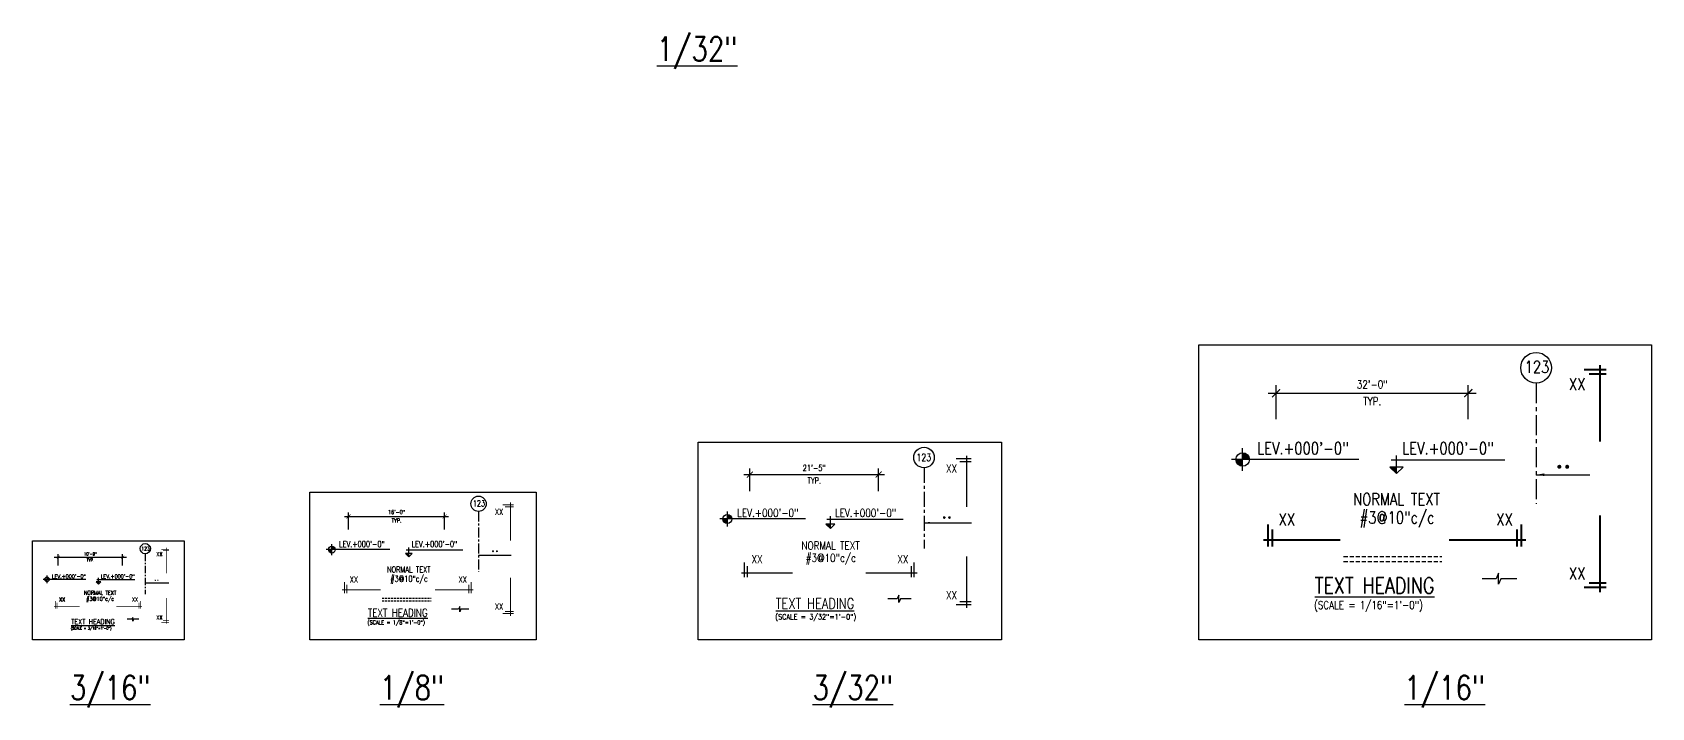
# Model space of a CAD drawing. Header units: inches. Extents: x 17147 to 26472, y -24737 to -16604.
# Drawn here: x 19253 to 22490, y -20569 to -19219 of the extents above; entities that cross this region are included whole.
import ezdxf

# ---------------------------------------------------------------- set-up
doc = ezdxf.new("R2010")
doc.units = ezdxf.units.IN
doc.header["$MEASUREMENT"] = 0
doc.linetypes.add('CENTER', pattern=[2, 1.25, -0.25, 0.25, -0.25])
doc.linetypes.add('HIDDEN', pattern=[0.375, 0.25, -0.125])
for name, color, linetype in [('BEAM', 3, 'HIDDEN'), ('BREAK', 1, 'Continuous'), ('DIM', 2, 'Continuous'), ('DOT', 2, 'Continuous'), ('Grids', 1, 'CENTER'), ('HEADING', 4, 'Continuous'), ('LEVEL', 2, 'Continuous'), ('SECMARK', 2, 'Continuous'), ('TEXT2', 3, 'Continuous'), ('TEXT3', 4, 'Continuous')]:
    doc.layers.add(name, color=color, linetype=linetype)
doc.styles.add('DIM 1_1 (A)', font='simplex.shx', dxfattribs={"width": 0.8})
doc.styles.add('DIM 1_16 (A)', font='simplex.shx', dxfattribs={"width": 0.8})
doc.styles.add('DIM 1_4 (A)', font='simplex.shx', dxfattribs={"width": 0.8})
doc.styles.add('DIM 1_8 (A)', font='simplex.shx', dxfattribs={"width": 0.8})
doc.styles.add('DIM 3_16 (A)', font='simplex.shx', dxfattribs={"width": 0.8})
doc.styles.add('DIM 3_32 (A)', font='simplex.shx', dxfattribs={"width": 0.8})
doc.styles.add('DIM 3_8 (A)', font='simplex.shx', dxfattribs={"width": 0.8})
doc.dimstyles.new('DIM 1_16 (A)', dxfattribs={"dimtxt": 16, "dimasz": 16, "dimexe": 16, "dimexo": 16, "dimgap": 8, "dimtad": 1, "dimdec": 0, "dimzin": 3, "dimdsep": 46, "dimlunit": 4, "dimtxsty": 'DIM 1_16 (A)', "dimblk": 'ARCHTICK', "dimcen": 16, "dimdle": 16, "dimclrd": 2, "dimclre": 2, "dimclrt": 3, "dimadec": 0, "dimazin": 2, "dimtfac": 1, "dimtdec": 0, "dimtofl": 0, "dimtmove": 0, "dimatfit": 3, "dimfxl": 0, "dimtolj": 1, "dimtzin": 0, "dimlwd": -1, "dimlwe": -1, "dimarcsym": 0})
doc.dimstyles.new('DIM 1_8 (A)', dxfattribs={"dimtxt": 8, "dimasz": 8, "dimexe": 8, "dimexo": 8, "dimgap": 4, "dimtad": 1, "dimdec": 0, "dimzin": 3, "dimdsep": 46, "dimlunit": 4, "dimtxsty": 'DIM 1_8 (A)', "dimblk": 'ARCHTICK', "dimcen": 8, "dimdle": 8, "dimclrd": 2, "dimclre": 2, "dimclrt": 3, "dimadec": 0, "dimazin": 2, "dimtfac": 1, "dimtdec": 0, "dimtofl": 0, "dimtmove": 0, "dimatfit": 3, "dimfxl": 0, "dimtolj": 1, "dimtzin": 0, "dimlwd": -1, "dimlwe": -1, "dimarcsym": 0})
doc.dimstyles.new('DIM 3_16 (A)', dxfattribs={"dimtxt": 6, "dimasz": 6, "dimexe": 6, "dimexo": 6, "dimgap": 3, "dimtad": 1, "dimdec": 0, "dimzin": 3, "dimdsep": 46, "dimlunit": 4, "dimtxsty": 'DIM 3_16 (A)', "dimblk": 'ARCHTICK', "dimcen": 6, "dimdle": 8, "dimclrd": 2, "dimclre": 2, "dimclrt": 3, "dimadec": 0, "dimazin": 2, "dimtfac": 1, "dimtdec": 0, "dimtofl": 0, "dimtmove": 0, "dimatfit": 3, "dimfxl": 0, "dimtolj": 1, "dimtzin": 0, "dimlwd": -1, "dimlwe": -1, "dimarcsym": 0})
doc.dimstyles.new('DIM 3_32 (A)', dxfattribs={"dimtxt": 12, "dimasz": 12, "dimexe": 12, "dimexo": 12, "dimgap": 6, "dimtad": 1, "dimdec": 0, "dimzin": 3, "dimdsep": 46, "dimlunit": 4, "dimtxsty": 'DIM 3_32 (A)', "dimblk": 'ARCHTICK', "dimcen": 12, "dimdle": 12, "dimclrd": 2, "dimclre": 2, "dimclrt": 3, "dimadec": 0, "dimazin": 2, "dimtfac": 1, "dimtdec": 0, "dimtofl": 0, "dimtmove": 0, "dimatfit": 3, "dimfxl": 0, "dimtolj": 1, "dimtzin": 0, "dimlwd": -1, "dimlwe": -1, "dimarcsym": 0})

# ---------------------------------------------------------------- blocks, each defined once
blk = doc.blocks.new('_ARCHTICK')
at = {"color": 0, "linetype": 'ByBlock', "const_width": 0.15}
blk.add_lwpolyline([(-0.5, -0.5), (0.5, 0.5)], dxfattribs=at)
blk = doc.blocks.new('*D4')
at = {"layer": 'DEFPOINTS', "color": 0, "transparency": 16777216}
for p in [(20076.9, -20186.5), (19884.9, -20220.3), (20076.9, -20220.3)]:
    blk.add_point(p, dxfattribs=at)
at = {"layer": 'DIM', "color": 2, "transparency": 16777216}
for p, q in [((19876.9, -20186.5), (20084.9, -20186.5)), ((19884.9, -20212.3), (19884.9, -20178.5)), ((20076.9, -20212.3), (20076.9, -20178.5))]:
    blk.add_line(p, q, dxfattribs=at)
at = {"layer": 'DIM', "color": 2, "transparency": 16777216, "xscale": 8, "yscale": 8, "zscale": 8, "rotation": 180}
blk.add_blockref('_ARCHTICK', (19884.9, -20186.5), dxfattribs=at)
at = {"layer": 'DIM', "color": 2, "transparency": 16777216, "xscale": 8, "yscale": 8, "zscale": 8}
blk.add_blockref('_ARCHTICK', (20076.9, -20186.5), dxfattribs=at)
at = {"layer": 'DIM', "color": 3, "transparency": 16777216, "char_height": 8, "attachment_point": 5, "style": 'DIM 1_8 (A)'}
for s, insert in [('\\A1;16\'-0"', (19980.9, -20177.7)), ('\\A1;TYP.', (19980.9, -20194.5))]:
    blk.add_mtext(s, dxfattribs=dict(at, insert=insert))
blk = doc.blocks.new('*D5')
at = {"layer": 'DEFPOINTS', "color": 0, "transparency": 16777216}
for p in [(22123.3, -19940), (21739.2, -20007.7), (22123.3, -20007.7)]:
    blk.add_point(p, dxfattribs=at)
at = {"layer": 'DIM', "color": 2, "transparency": 16777216}
for p, q in [((21739.2, -19991.7), (21739.2, -19924)), ((22123.3, -19991.7), (22123.3, -19924)), ((21723.2, -19940), (22139.3, -19940))]:
    blk.add_line(p, q, dxfattribs=at)
at = {"layer": 'DIM', "color": 2, "transparency": 16777216, "xscale": 16, "yscale": 16, "zscale": 16, "rotation": 180}
blk.add_blockref('_ARCHTICK', (21739.2, -19940), dxfattribs=at)
at = {"layer": 'DIM', "color": 2, "transparency": 16777216, "xscale": 16, "yscale": 16, "zscale": 16}
blk.add_blockref('_ARCHTICK', (22123.3, -19940), dxfattribs=at)
at = {"layer": 'DIM', "color": 3, "transparency": 16777216, "char_height": 16, "attachment_point": 5, "style": 'DIM 1_16 (A)'}
for s, insert in [('\\A1;32\'-0"', (21931.3, -19922.5)), ('\\A1;TYP.', (21931.3, -19956))]:
    blk.add_mtext(s, dxfattribs=dict(at, insert=insert))
blk = doc.blocks.new('*D9')
at = {"layer": 'DEFPOINTS', "color": 0, "transparency": 16777216}
for p in [(19304.5, -20290.5), (19433.2, -20267.8), (19433.2, -20290.5)]:
    blk.add_point(p, dxfattribs=at)
at = {"layer": 'DIM', "color": 2, "transparency": 16777216}
for p, q in [((19304.5, -20284.5), (19304.5, -20261.8)), ((19433.2, -20284.5), (19433.2, -20261.8)), ((19296.5, -20267.8), (19441.2, -20267.8))]:
    blk.add_line(p, q, dxfattribs=at)
at = {"layer": 'DIM', "color": 2, "transparency": 16777216, "xscale": 6, "yscale": 6, "zscale": 6, "rotation": 180}
blk.add_blockref('_ARCHTICK', (19304.5, -20267.8), dxfattribs=at)
at = {"layer": 'DIM', "color": 2, "transparency": 16777216, "xscale": 6, "yscale": 6, "zscale": 6}
blk.add_blockref('_ARCHTICK', (19433.2, -20267.8), dxfattribs=at)
at = {"layer": 'DIM', "color": 3, "transparency": 16777216, "char_height": 6, "attachment_point": 5, "style": 'DIM 3_16 (A)'}
for s, insert in [('\\A1;10\'-9"', (19368.8, -20261.2)), ('\\A1;TYP.', (19368.8, -20273.8))]:
    blk.add_mtext(s, dxfattribs=dict(at, insert=insert))
blk = doc.blocks.new('*D10')
at = {"layer": 'DEFPOINTS', "color": 0, "transparency": 16777216}
for p in [(20944.5, -20102.7), (20687.1, -20148), (20944.5, -20148)]:
    blk.add_point(p, dxfattribs=at)
at = {"layer": 'DIM', "color": 2, "transparency": 16777216}
for p, q in [((20687.1, -20136), (20687.1, -20090.7)), ((20944.5, -20136), (20944.5, -20090.7)), ((20675.1, -20102.7), (20956.5, -20102.7))]:
    blk.add_line(p, q, dxfattribs=at)
at = {"layer": 'DIM', "color": 2, "transparency": 16777216, "xscale": 12, "yscale": 12, "zscale": 12, "rotation": 180}
blk.add_blockref('_ARCHTICK', (20687.1, -20102.7), dxfattribs=at)
at = {"layer": 'DIM', "color": 2, "transparency": 16777216, "xscale": 12, "yscale": 12, "zscale": 12}
blk.add_blockref('_ARCHTICK', (20944.5, -20102.7), dxfattribs=at)
at = {"layer": 'DIM', "color": 3, "transparency": 16777216, "char_height": 12, "attachment_point": 5, "style": 'DIM 3_32 (A)'}
for s, insert in [('\\A1;21\'-5"', (20815.8, -20089.5)), ('\\A1;TYP.', (20815.8, -20114.7))]:
    blk.add_mtext(s, dxfattribs=dict(at, insert=insert))

msp = doc.modelspace()

# ---------------------------------------------------------------- hatches: boundary and pattern name
at = {"layer": 'LEVEL'}
h = msp.add_hatch(color=2, dxfattribs=at)
h.paths.add_polyline_path([(21672.22653, -20072.60883), (21658.72653, -20072.60883, 0.4142135624), (21672.22653, -20086.10883)])
h.paths.add_polyline_path([(21672.22653, -20059.10883), (21672.22653, -20072.60883), (21685.72653, -20072.60883, 0.4142135624)])
for points in [[(21979.71185, -20100.82191), (21979.71185, -20087.66913), (21966.21185, -20087.66913)], [(20848.2711, -20210.42422), (20848.2711, -20201.61186), (20839.2261, -20201.61186)], [(20005.13301, -20266.88602), (20005.13301, -20260.30963), (19998.38301, -20260.30963)], [(19385.05309, -20321.68718), (19385.05309, -20317.281), (19380.53059, -20317.281)]]:
    msp.add_hatch(color=2, dxfattribs=at).paths.add_polyline_path(points)
h = msp.add_hatch(color=2, dxfattribs=at)
h.paths.add_polyline_path([(20642.25594, -20191.52146), (20633.21094, -20191.52146, 0.4142135624), (20642.25594, -20200.56646)])
h.paths.add_polyline_path([(20642.25594, -20182.47646), (20642.25594, -20191.52146), (20651.30094, -20191.52146, 0.4142135624)])
h = msp.add_hatch(color=2, dxfattribs=at)
h.paths.add_polyline_path([(19851.39035, -20252.77948), (19844.64035, -20252.77948, 0.4142135624), (19851.39035, -20259.52948)])
h.paths.add_polyline_path([(19851.39035, -20246.02948), (19851.39035, -20252.77948), (19858.14035, -20252.77948, 0.4142135624)])
h = msp.add_hatch(color=2, dxfattribs=at)
h.paths.add_polyline_path([(19282.04551, -20312.2358), (19277.52301, -20312.2358, 0.4142135624), (19282.04551, -20316.7583)])
h.paths.add_polyline_path([(19282.04551, -20307.7133), (19282.04551, -20312.2358), (19286.56801, -20312.2358, 0.4142135624)])

# ---------------------------------------------------------------- linework, layer by layer
for points in [[(21584.97075, -19843.14641), (22489.80615, -19843.14641), (22489.80615, -20432.95014), (21584.97075, -20432.95014)], [(20583.79457, -20037.78164), (21190.03428, -20037.78164), (21190.03428, -20432.95014), (20583.79457, -20432.95014)], [(19807.76246, -20138.04827), (20260.18015, -20138.04827), (20260.18015, -20432.95014), (19807.76246, -20432.95014)], [(19252.81483, -20235.36589), (19555.93468, -20235.36589), (19555.93468, -20432.95014), (19252.81483, -20432.95014)]]:
    msp.add_lwpolyline(points, close=True)
at = {"layer": 'BEAM', "ltscale": 32}
for p, q in [((21874.1847, -20266.50073), (22070.10657, -20266.50073)), ((21874.1847, -20276.73994), (22070.10657, -20276.73994))]:
    msp.add_line(p, q, dxfattribs=at)
at = {"layer": 'BEAM', "ltscale": 16}
for p, q in [((19952.36943, -20349.72543), (20050.33037, -20349.72543)), ((19952.36943, -20354.84504), (20050.33037, -20354.84504))]:
    msp.add_line(p, q, dxfattribs=at)
at = {"layer": 'BREAK', "linetype": 'Continuous'}
for points in [[(22220.56634, -20310.8485), (22188.70997, -20310.8485), (22183.90997, -20321.83841), (22183.90997, -20299.85859), (22179.10997, -20310.8485), (22151.23892, -20310.8485)], [(21009.64361, -20351.14204), (20988.29984, -20351.14204), (20985.08384, -20358.50528), (20985.08384, -20343.7788), (20981.86784, -20351.14204), (20963.19424, -20351.14204)], [(19465.73935, -20392.04609), (19455.06747, -20392.04609), (19453.45947, -20395.72771), (19453.45947, -20388.36447), (19451.85147, -20392.04609), (19442.51466, -20392.04609)], [(20125.56025, -20371.89932), (20109.63207, -20371.89932), (20107.23207, -20377.39427), (20107.23207, -20366.40436), (20104.83207, -20371.89932), (20090.89654, -20371.89932)]]:
    msp.add_lwpolyline(points, dxfattribs=at)
at = {"layer": 'DOT'}
for points, const_width in [([(22303.36553, -20087.12703, 1), (22307.36553, -20087.12703, 1)], 4), ([(22319.00586, -20087.12703, 1), (22323.00586, -20087.12703, 1)], 4), ([(21074.31567, -20188.58473, 1), (21076.99567, -20188.58473, 1)], 2.68), ([(21084.79469, -20188.58473, 1), (21087.47469, -20188.58473, 1)], 2.68), ([(20172.55926, -20255.9188, 1), (20174.55926, -20255.9188, 1)], 2), ([(20180.37943, -20255.9188, 1), (20182.37943, -20255.9188, 1)], 2), ([(19497.73163, -20313.9531, 1), (19499.07163, -20313.9531, 1)], 1.34), ([(19502.97114, -20313.9531, 1), (19504.31114, -20313.9531, 1)], 1.34)]:
    msp.add_lwpolyline(points, format="xyb", close=True, dxfattribs=dict(at, const_width=const_width))
at = {"layer": 'Grids', "ltscale": 32}
msp.add_line((22258.8791, -19919.74363), (22258.8791, -20160.99543), dxfattribs=at)
at = {"layer": 'Grids', "ltscale": 24}
msp.add_line((21035.31316, -20089.10178), (21035.31316, -20250.74048), dxfattribs=at)
at = {"layer": 'Grids', "ltscale": 16}
msp.add_line((20144.71663, -20176.34688), (20144.71663, -20296.97278), dxfattribs=at)
at = {"layer": 'Grids', "ltscale": 12}
msp.add_line((19478.57413, -20261.02596), (19478.57413, -20341.84531), dxfattribs=at)
at = {"layer": 'Grids', "color": 2, "linetype": 'Continuous', "ltscale": 1.25}
for centre, radius in [((22258.8791, -19889.12732), 30.61631), ((21035.31316, -20068.58885), 20.51293), ((20144.71663, -20161.03873), 15.30816), ((19478.57413, -20250.76949), 10.25646)]:
    msp.add_circle(centre, radius, dxfattribs=at)
at = {"layer": 'LEVEL'}
for p, q in [((21672.22653, -20095.10883), (21672.22653, -20050.10883)), ((21979.71185, -20100.82191), (21979.71185, -20064.37438)), ((21904.72226, -20072.60883), (21649.72653, -20072.60883)), ((21979.71185, -20100.82191), (21966.21185, -20087.66913)), ((21993.21185, -20087.66913), (21966.21185, -20087.66913)), ((21968.85925, -20072.98333), (22196.40078, -20072.98333)), ((21979.71185, -20100.82191), (21993.21185, -20087.66913)), ((20798.02808, -20191.52146), (20627.18094, -20191.52146)), ((20642.25594, -20206.59646), (20642.25594, -20176.44646)), ((20840.99987, -20191.77238), (20993.45269, -20191.77238)), ((20848.2711, -20210.42422), (20848.2711, -20186.00438)), ((20848.2711, -20210.42422), (20839.2261, -20201.61186)), ((20857.3161, -20201.61186), (20839.2261, -20201.61186)), ((20848.2711, -20210.42422), (20857.3161, -20201.61186)), ((19967.63821, -20252.77948), (19840.14035, -20252.77948)), ((19851.39035, -20264.02948), (19851.39035, -20241.52948)), ((20005.13301, -20266.88602), (19998.38301, -20260.30963)), ((20011.88301, -20260.30963), (19998.38301, -20260.30963)), ((19999.70671, -20252.96673), (20113.47747, -20252.96673)), ((20005.13301, -20266.88602), (20005.13301, -20248.66226)), ((20005.13301, -20266.88602), (20011.88301, -20260.30963)), ((19359.93158, -20312.2358), (19274.50801, -20312.2358)), ((19282.04551, -20319.7733), (19282.04551, -20304.6983)), ((19385.05309, -20321.68718), (19380.53059, -20317.281)), ((19389.57559, -20317.281), (19380.53059, -20317.281)), ((19381.41748, -20312.36126), (19457.64389, -20312.36126)), ((19385.05309, -20321.68718), (19385.05309, -20309.47726)), ((19385.05309, -20321.68718), (19389.57559, -20317.281))]:
    msp.add_line(p, q, dxfattribs=at)
for centre, radius in [((21672.22653, -20072.60883), 13.5), ((20642.25594, -20191.52146), 9.045), ((19851.39035, -20252.77948), 6.75), ((19282.04551, -20312.2358), 4.5225)]:
    msp.add_circle(centre, radius, dxfattribs=at)
at = {"layer": 'SECMARK'}
for points, const_width in [([(22354.7191, -19892.88626), (22399.53004, -19892.88626)], 4), ([(22364.95974, -19901.43378), (22399.53004, -19901.43378)], 4), ([(22386.32865, -19883.34031), (22386.32865, -20037.10127)], 4), ([(21120.70436, -20064.71155), (21120.70436, -20167.7314)], 2.68), ([(21099.52596, -20071.10734), (21129.54929, -20071.10734)], 2.68), ([(21106.38719, -20076.83418), (21129.54929, -20076.83418)], 2.68), ([(20192.63663, -20162.9182), (20215.0421, -20162.9182)], 2), ([(20197.75695, -20167.19196), (20215.0421, -20167.19196)], 2), ([(20208.44141, -20158.14522), (20208.44141, -20235.0257)], 2), ([(22386.32865, -20337.87317), (22386.32865, -20184.1122)], 4), ([(21723.16339, -20202.13512), (21723.16339, -20246.94607)], 4), ([(21731.71091, -20212.37576), (21731.71091, -20246.94607)], 4), ([(22220.6224, -20212.37576), (22220.6224, -20246.94607)], 4), ([(22229.16992, -20202.13512), (22229.16992, -20246.94607)], 4), ([(19510.68052, -20252.02874), (19525.69219, -20252.02874)], 1.34), ([(19514.11114, -20254.89216), (19525.69219, -20254.89216)], 1.34), ([(19521.26972, -20248.83084), (19521.26972, -20300.34077)], 1.34), ([(21713.61743, -20233.74468), (21867.3784, -20233.74468)], 4), ([(22238.71588, -20233.74468), (22084.95491, -20233.74468)], 4), ([(20676.38364, -20278.30408), (20676.38364, -20308.32741)], 2.68), ([(20682.11047, -20285.16531), (20682.11047, -20308.32741)], 2.68), ([(21009.68117, -20285.16531), (21009.68117, -20308.32741)], 2.68), ([(21015.40801, -20278.30408), (21015.40801, -20308.32741)], 2.68), ([(21120.70436, -20369.24857), (21120.70436, -20266.22872)], 2.68), ([(19876.85878, -20317.54263), (19876.85878, -20339.9481)], 2), ([(19881.13254, -20322.66295), (19881.13254, -20339.9481)], 2), ([(20125.58828, -20322.66295), (20125.58828, -20339.9481)], 2), ([(20129.86204, -20317.54263), (20129.86204, -20339.9481)], 2), ([(20208.44141, -20385.41165), (20208.44141, -20308.53117)], 2), ([(20669.98784, -20299.48248), (20773.00769, -20299.48248)], 2.68), ([(21021.8038, -20299.48248), (20918.78395, -20299.48248)], 2.68), ([(22354.7191, -20328.32721), (22399.53004, -20328.32721)], 4), ([(22364.95974, -20319.77969), (22399.53004, -20319.77969)], 4), ([(19299.10936, -20355.62711), (19299.10936, -20370.63877)], 1.34), ([(19301.97278, -20359.05772), (19301.97278, -20370.63877)], 1.34), ([(19465.75813, -20359.05772), (19465.75813, -20370.63877)], 1.34), ([(19468.62155, -20355.62711), (19468.62155, -20370.63877)], 1.34), ([(19521.26972, -20401.09935), (19521.26972, -20349.58943)], 1.34), ([(19872.0858, -20333.34741), (19948.96628, -20333.34741)], 2), ([(20134.63502, -20333.34741), (20057.75454, -20333.34741)], 2), ([(21106.38719, -20357.12594), (21129.54929, -20357.12594)], 2.68), ([(19295.91147, -20366.21631), (19347.42139, -20366.21631)], 1.34), ([(19471.81944, -20366.21631), (19420.30952, -20366.21631)], 1.34), ([(20192.63663, -20380.63867), (20215.0421, -20380.63867)], 2), ([(20197.75695, -20376.36491), (20215.0421, -20376.36491)], 2), ([(21099.52596, -20362.85277), (21129.54929, -20362.85277)], 2.68), ([(19510.68052, -20397.90145), (19525.69219, -20397.90145)], 1.34), ([(19514.11114, -20395.03804), (19525.69219, -20395.03804)], 1.34)]:
    msp.add_lwpolyline(points, dxfattribs=dict(at, const_width=const_width))

# ---------------------------------------------------------------- texts
at = {"layer": 'HEADING', "width": 0.8}
for height, style, p in [(32, 'DIM 1_16 (A)', (21816.44527, -20340.67674)), (21, 'DIM 3_32 (A)', (20738.88249, -20371.12696)), (10.5, 'DIM 3_16 (A)', (19330.35879, -20402.03855)), (16, 'DIM 1_8 (A)', (19923.49972, -20386.81344))]:
    msp.add_text('%%UTEXT HEADING', height=height, dxfattribs=dict(at, style=style)).set_placement(p)
at = {"layer": 'TEXT2', "width": 0.8}
for s, height, style, p in [('NORMAL TEXT', 24, 'DIM 1_16 (A)', (21893.22297, -20164.03717)), ('#3@10"c/c', 24, 'DIM 1_16 (A)', (21906.02627, -20200.71192)), ('NORMAL TEXT', 16.08, 'DIM 3_32 (A)', (20790.32355, -20252.77845)), ('#3@10"c/c', 16.08, 'DIM 3_32 (A)', (20798.90177, -20277.35053)), ('NORMAL TEXT', 12, 'DIM 1_4 (A)', (19961.88857, -20298.49365)), ('#3@10"c/c', 12, 'DIM 1_4 (A)', (19968.29022, -20316.83103)), ('NORMAL TEXT', 8.04, 'DIM 3_16 (A)', (19356.07932, -20342.86429)), ('#3@10"c/c', 8.04, 'DIM 3_16 (A)', (19360.36843, -20355.15033)), ('(SCALE = 1/16"=1\'-0")', 16, 'DIM 1_16 (A)', (21814.8909, -20371.51083)), ('(SCALE = 1/8"=1\'-0")', 8, 'DIM 1_8 (A)', (19922.72253, -20402.23048)), ('(SCALE = 3/32"=1\'-0")', 10.72, 'DIM 3_32 (A)', (20737.84107, -20392.4137)), ('(SCALE = 3/16"=1\'-0")', 5.36, 'DIM 3_16 (A)', (19329.83808, -20412.68192))]:
    msp.add_text(s, height=height, dxfattribs=dict(at, style=style)).set_placement(p)
at = {"layer": 'TEXT3', "width": 0.8}
for s, height, style, p in [('%%U1/32"', 48, 'DIM 1_1 (A)', (20501.19667, -19275.68036)), ('123', 24, 'DIM 1_16 (A)', (22235.8594, -19899.52466)), ('XX', 24, 'DIM 1_16 (A)', (22324.63991, -19933.76249)), ('123', 14.472, 'DIM 3_32 (A)', (21019.88996, -20075.55507)), ('LEV.+000\'-0"', 24, 'DIM 1_16 (A)', (21701.479, -20062.17293)), ('LEV.+000\'-0"', 24, 'DIM 1_16 (A)', (21991.42717, -20062.17293)), ('XX', 16.08, 'DIM 3_32 (A)', (21079.37291, -20098.49441)), ('123', 12, 'DIM 1_8 (A)', (20133.20678, -20166.2374)), ('XX', 12, 'DIM 1_8 (A)', (20177.59704, -20183.35631)), ('LEV.+000\'-0"', 16.08, 'DIM 3_32 (A)', (20661.8551, -20187.48617)), ('LEV.+000\'-0"', 16.08, 'DIM 3_32 (A)', (20857.249, -20187.48617)), ('XX', 24, 'DIM 1_16 (A)', (21744.18849, -20204.49973)), ('XX', 24, 'DIM 1_16 (A)', (22179.37383, -20204.49973)), ('123', 7.236, 'DIM 3_16 (A)', (19470.86252, -20254.2526)), ('XX', 8.04, 'DIM 3_16 (A)', (19500.604, -20265.72227)), ('LEV.+000\'-0"', 12, 'DIM 1_8 (A)', (19866.01658, -20247.56154)), ('LEV.+000\'-0"', 12, 'DIM 1_8 (A)', (20010.99067, -20247.56154)), ('XX', 16.08, 'DIM 3_32 (A)', (20690.47045, -20279.88836)), ('XX', 16.08, 'DIM 3_32 (A)', (20982.04463, -20279.88836)), ('XX', 24, 'DIM 1_16 (A)', (22324.63991, -20312.23266)), ('LEV.+000\'-0"', 8.04, 'DIM 3_16 (A)', (19291.84509, -20310.21815)), ('LEV.+000\'-0"', 8.04, 'DIM 3_16 (A)', (19389.54205, -20310.21815)), ('XX', 12, 'DIM 1_8 (A)', (19887.37133, -20318.72493)), ('XX', 12, 'DIM 1_8 (A)', (20104.964, -20318.72493)), ('XX', 8.04, 'DIM 3_16 (A)', (19306.15277, -20356.41925)), ('XX', 8.04, 'DIM 3_16 (A)', (19451.93986, -20356.41925)), ('XX', 12, 'DIM 1_8 (A)', (20177.59704, -20372.5914)), ('XX', 16.08, 'DIM 3_32 (A)', (21079.37291, -20352.06942)), ('XX', 8.04, 'DIM 3_16 (A)', (19500.604, -20392.50978)), ('%%U3/16"', 48, 'DIM 3_8 (A)', (19327.90161, -20552.66621)), ('%%U1/8"', 48, 'DIM 1_8 (A)', (19947.6996, -20552.66621)), ('%%U3/32"', 48, 'DIM 3_8 (A)', (20812.39216, -20552.66621)), ('%%U1/16"', 48, 'DIM 1_8 (A)', (21995.5151, -20552.66621))]:
    msp.add_text(s, height=height, dxfattribs=dict(at, style=style)).set_placement(p)

# ---------------------------------------------------------------- dimensions: what is measured, and where the dimension line sits
at = {"layer": 'DIM'}
for base, p1, p2, dimstyle, picture, middle in [((22123.28652, -19940.00808), (21739.2286, -20007.71416), (22123.28652, -20007.71416), 'DIM 1_16 (A)', '*D5', (21931.25756, -19940.00808)), ((20944.46613, -20102.67896), (20687.14733, -20148.04203), (20944.46613, -20148.04203), 'DIM 3_32 (A)', '*D10', (20815.80673, -20102.67896)), ((20076.92034, -20186.47911), (19884.89138, -20220.33215), (20076.92034, -20220.33215), 'DIM 1_8 (A)', '*D4', (19980.90586, -20186.47911)), ((19433.15061, -20267.81455), (19304.49121, -20290.49608), (19433.15061, -20290.49608), 'DIM 3_16 (A)', '*D9', (19368.82091, -20267.81455))]:
    dim = msp.add_linear_dim(base=base, p1=p1, p2=p2, text='<>\\XTYP.', dimstyle=dimstyle, dxfattribs=at)
    dim.commit()
    dim.dimension.update_dxf_attribs({"geometry": picture, "text_midpoint": middle})

# ---------------------------------------------------------------- leaders
for points, dimstyle, override in [([(22259.23744, -20102.95312), (22366.04607, -20102.95312)], 'DIM 1_16 (A)', {"dimgap": 8, "dimtad": 0}), ([(21035.31316, -20199.18821), (21130.43718, -20199.18821)], 'DIM 3_32 (A)', {"dimgap": 6, "dimtad": 0}), ([(20144.71663, -20263.83184), (20209.67812, -20263.83184)], 'DIM 1_8 (A)', {"dimgap": 4, "dimtad": 0}), ([(19478.57413, -20319.25484), (19525.44864, -20319.25484)], 'DIM 3_16 (A)', {"dimgap": 3, "dimtad": 0})]:
    msp.add_leader(points, dimstyle=dimstyle, override=override)

doc.saveas('drawing.dxf')
